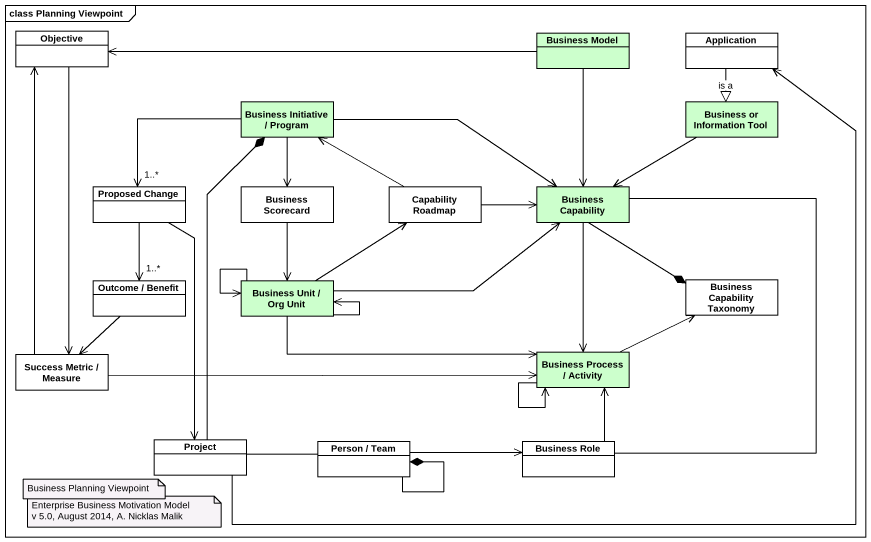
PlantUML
@startuml
mainframe class Planning Viewpoint
hide circle
hide empty members
class Objective #FFFFFF
class "Business Model" as Business_Model #CCFFCC
class Application #FFFFFF
class "Business Initiative / Program" as Business_Initiative_Program #CCFFCC
class "Business or Information Tool" as Business_or_Information_Tool #CCFFCC
class "Proposed Change" as Proposed_Change #FFFFFF
class "Business Scorecard" as Business_Scorecard #FFFFFF
class "Capability Roadmap" as Capability_Roadmap #FFFFFF
class "Business Capability" as Business_Capability #CCFFCC
class "Outcome / Benefit" as Outcome_Benefit #FFFFFF
class "Business Unit / Org Unit" as Business_Unit_Org_Unit #CCFFCC
class "Business Capability Taxonomy" as Business_Capability_Taxonomy #FFFFFF
class "Success Metric / Measure" as Success_Metric_Measure #FFFFFF
class "Business Process / Activity" as Business_Process_Activity #CCFFCC
class Project #FFFFFF
class "Person / Team" as Person_Team #FFFFFF
class "Business Role" as Business_Role #FFFFFF
Objective --> Success_Metric_Measure
Business_Model -left-> Objective
Business_Model --> Business_Capability
Application --|> Business_or_Information_Tool : is a
Business_Initiative_Program -left-> "1..*" Proposed_Change
Business_Initiative_Program --> Business_Scorecard
Business_Initiative_Program -right-> Business_Capability
Business_or_Information_Tool -left-> Business_Capability
Proposed_Change --> "1..*" Outcome_Benefit
Proposed_Change --> Project
Business_Scorecard --> Business_Unit_Org_Unit
Capability_Roadmap -left-> Business_Initiative_Program
Capability_Roadmap -right-> Business_Capability
Business_Capability --* Business_Capability_Taxonomy
Business_Capability --> Business_Process_Activity
Business_Capability -- Business_Role
Outcome_Benefit --> Success_Metric_Measure
Business_Unit_Org_Unit -up-> Capability_Roadmap
Business_Unit_Org_Unit -right-> Business_Capability
Business_Unit_Org_Unit --> Business_Unit_Org_Unit
Business_Unit_Org_Unit --> Business_Unit_Org_Unit
Business_Unit_Org_Unit -right-> Business_Process_Activity
Success_Metric_Measure -up-> Objective
Success_Metric_Measure -right-> Business_Process_Activity
Business_Process_Activity -right-> Business_Capability_Taxonomy
Business_Process_Activity --> Business_Process_Activity
Project -up-> Application
Project -up-* Business_Initiative_Program
Person_Team -left- Project
Person_Team --* Person_Team
Person_Team -right-> Business_Role
Business_Role -up-> Business_Process_Activity
note as N1
  Business Planning Viewpoint
end note
note as N2
  Enterprise Business Motivation Model
  v 5.0, August 2014, A. Nicklas Malik
end note
@enduml
